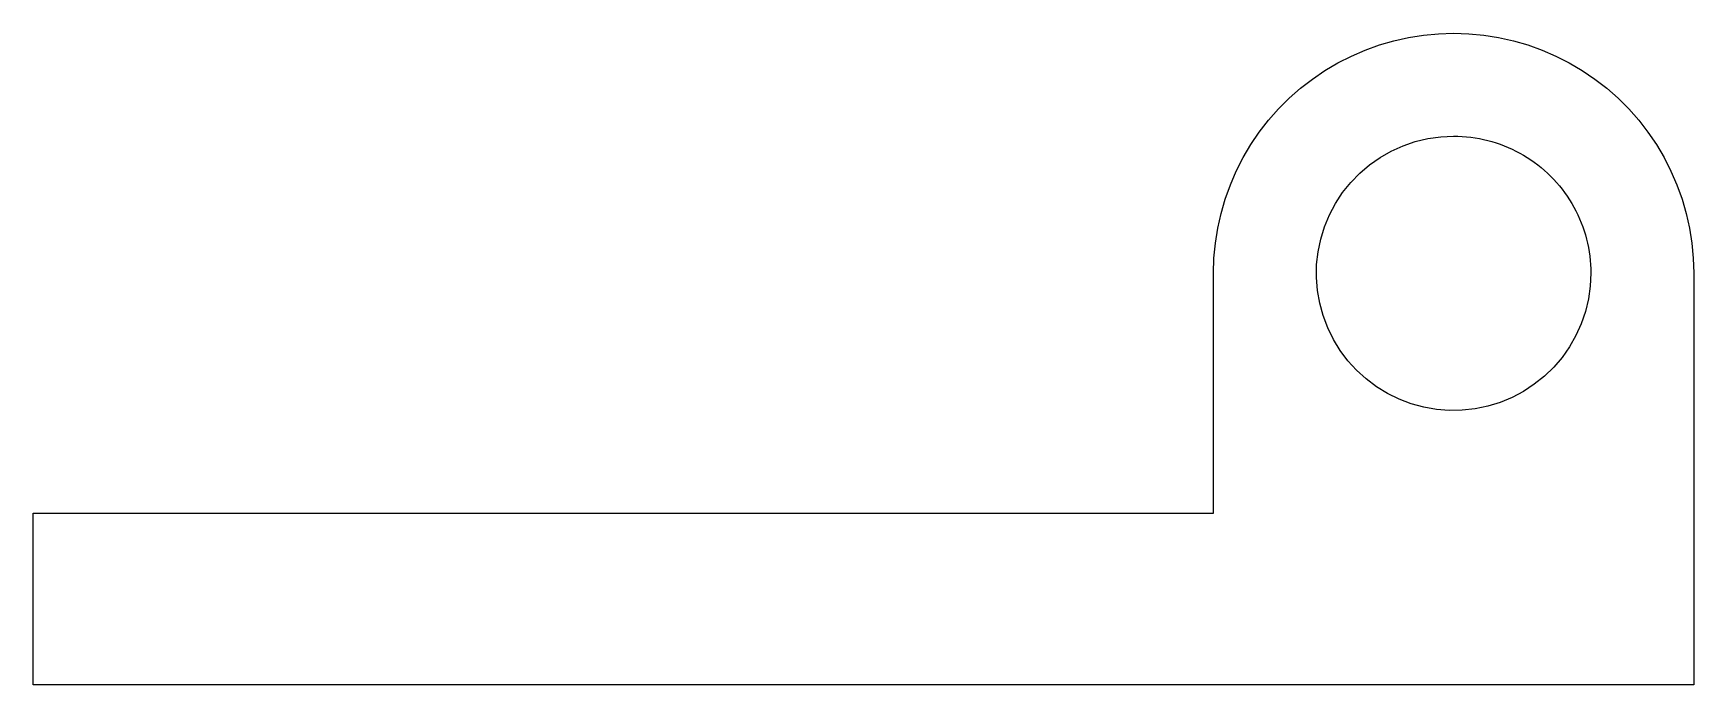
# Model space of a CAD drawing. Header units: metres. Extents: x -36.7 to 11.7, y 0 to 19.
import ezdxf

# ---------------------------------------------------------------- set-up
doc = ezdxf.new("R2010")
doc.units = ezdxf.units.M

msp = doc.modelspace()

# ---------------------------------------------------------------- linework, layer by layer
for points in [[(-2.3, 12), (-2.286, 12.44), (-2.245, 12.877), (-2.176, 13.312), (-2.08, 13.741), (-1.957, 14.163), (-1.808, 14.577), (-1.634, 14.98), (-1.434, 15.372), (-1.21, 15.751), (-0.963, 16.114), (-0.694, 16.462), (-0.403, 16.792), (-0.092, 17.103), (0.238, 17.394), (0.586, 17.663), (0.949, 17.91), (1.328, 18.134), (1.72, 18.334), (2.123, 18.508), (2.537, 18.657), (2.959, 18.78), (3.388, 18.876), (3.823, 18.945), (4.26, 18.986), (4.7, 19), (5.14, 18.986), (5.577, 18.945), (6.012, 18.876), (6.441, 18.78), (6.863, 18.657), (7.277, 18.508), (7.68, 18.334), (8.072, 18.134), (8.451, 17.91), (8.814, 17.663), (9.162, 17.394), (9.492, 17.103), (9.803, 16.792), (10.094, 16.462), (10.363, 16.114), (10.61, 15.751), (10.834, 15.372), (11.034, 14.98), (11.208, 14.577), (11.357, 14.163), (11.48, 13.741), (11.576, 13.312), (11.645, 12.877), (11.686, 12.44), (11.7, 12)], [(8.7, 12), (8.682, 11.624), (8.629, 11.25), (8.541, 10.884), (8.419, 10.528), (8.264, 10.184), (8.077, 9.857), (7.861, 9.548), (7.616, 9.262), (7.345, 9), (7.051, 8.764), (6.736, 8.557), (6.403, 8.381), (6.055, 8.236), (5.695, 8.126), (5.326, 8.049), (4.951, 8.008), (4.574, 8.002), (4.199, 8.032), (3.827, 8.096), (3.464, 8.196), (3.111, 8.329), (2.773, 8.495), (2.452, 8.692), (2.15, 8.918), (1.872, 9.172), (1.618, 9.45), (1.392, 9.752), (1.195, 10.073), (1.029, 10.411), (0.896, 10.764), (0.796, 11.127), (0.732, 11.499), (0.702, 11.874), (0.708, 12.251), (0.749, 12.626), (0.826, 12.995), (0.936, 13.355), (1.081, 13.703), (1.257, 14.036), (1.464, 14.351), (1.7, 14.645), (1.962, 14.916), (2.248, 15.161), (2.557, 15.377), (2.884, 15.564), (3.228, 15.719), (3.584, 15.841), (3.95, 15.929), (4.324, 15.982), (4.7, 16)], [(4.7, 16), (4.826, 15.998), (4.951, 15.992), (5.076, 15.982), (5.201, 15.968), (5.326, 15.951), (5.45, 15.929), (5.573, 15.904), (5.695, 15.874), (5.816, 15.841), (5.936, 15.804), (6.055, 15.764), (6.172, 15.719), (6.289, 15.671), (6.403, 15.619), (6.516, 15.564), (6.627, 15.505), (6.736, 15.443), (6.843, 15.377), (6.948, 15.308), (7.051, 15.236), (7.152, 15.161), (7.25, 15.082), (7.345, 15), (7.438, 14.916), (7.528, 14.828), (7.616, 14.738), (7.7, 14.645), (7.782, 14.55), (7.861, 14.452), (7.936, 14.351), (8.008, 14.248), (8.077, 14.143), (8.143, 14.036), (8.205, 13.927), (8.264, 13.816), (8.319, 13.703), (8.371, 13.589), (8.419, 13.472), (8.464, 13.355), (8.504, 13.236), (8.541, 13.116), (8.574, 12.995), (8.604, 12.873), (8.629, 12.75), (8.651, 12.626), (8.668, 12.501), (8.682, 12.376), (8.692, 12.251), (8.698, 12.126), (8.7, 12)], [(-2.3, 5), (-2.3, 5.14), (-2.3, 5.28), (-2.3, 5.42), (-2.3, 5.56), (-2.3, 5.7), (-2.3, 5.84), (-2.3, 5.98), (-2.3, 6.12), (-2.3, 6.26), (-2.3, 6.4), (-2.3, 6.54), (-2.3, 6.68), (-2.3, 6.82), (-2.3, 6.96), (-2.3, 7.1), (-2.3, 7.24), (-2.3, 7.38), (-2.3, 7.52), (-2.3, 7.66), (-2.3, 7.8), (-2.3, 7.94), (-2.3, 8.08), (-2.3, 8.22), (-2.3, 8.36), (-2.3, 8.5), (-2.3, 8.64), (-2.3, 8.78), (-2.3, 8.92), (-2.3, 9.06), (-2.3, 9.2), (-2.3, 9.34), (-2.3, 9.48), (-2.3, 9.62), (-2.3, 9.76), (-2.3, 9.9), (-2.3, 10.04), (-2.3, 10.18), (-2.3, 10.32), (-2.3, 10.46), (-2.3, 10.6), (-2.3, 10.74), (-2.3, 10.88), (-2.3, 11.02), (-2.3, 11.16), (-2.3, 11.3), (-2.3, 11.44), (-2.3, 11.58), (-2.3, 11.72), (-2.3, 11.86), (-2.3, 12)], [(-2.3, 5), (-2.3, 5.14), (-2.3, 5.28), (-2.3, 5.42), (-2.3, 5.56), (-2.3, 5.7), (-2.3, 5.84), (-2.3, 5.98), (-2.3, 6.12), (-2.3, 6.26), (-2.3, 6.4), (-2.3, 6.54), (-2.3, 6.68), (-2.3, 6.82), (-2.3, 6.96), (-2.3, 7.1), (-2.3, 7.24), (-2.3, 7.38), (-2.3, 7.52), (-2.3, 7.66), (-2.3, 7.8), (-2.3, 7.94), (-2.3, 8.08), (-2.3, 8.22), (-2.3, 8.36), (-2.3, 8.5), (-2.3, 8.64), (-2.3, 8.78), (-2.3, 8.92), (-2.3, 9.06), (-2.3, 9.2), (-2.3, 9.34), (-2.3, 9.48), (-2.3, 9.62), (-2.3, 9.76), (-2.3, 9.9), (-2.3, 10.04), (-2.3, 10.18), (-2.3, 10.32), (-2.3, 10.46), (-2.3, 10.6), (-2.3, 10.74), (-2.3, 10.88), (-2.3, 11.02), (-2.3, 11.16), (-2.3, 11.3), (-2.3, 11.44), (-2.3, 11.58), (-2.3, 11.72), (-2.3, 11.86), (-2.3, 12)], [(11.7, 12), (11.7, 11.76), (11.7, 11.52), (11.7, 11.28), (11.7, 11.04), (11.7, 10.8), (11.7, 10.56), (11.7, 10.32), (11.7, 10.08), (11.7, 9.84), (11.7, 9.6), (11.7, 9.36), (11.7, 9.12), (11.7, 8.88), (11.7, 8.64), (11.7, 8.4), (11.7, 8.16), (11.7, 7.92), (11.7, 7.68), (11.7, 7.44), (11.7, 7.2), (11.7, 6.96), (11.7, 6.72), (11.7, 6.48), (11.7, 6.24), (11.7, 6), (11.7, 5.76), (11.7, 5.52), (11.7, 5.28), (11.7, 5.04), (11.7, 4.8), (11.7, 4.56), (11.7, 4.32), (11.7, 4.08), (11.7, 3.84), (11.7, 3.6), (11.7, 3.36), (11.7, 3.12), (11.7, 2.88), (11.7, 2.64), (11.7, 2.4), (11.7, 2.16), (11.7, 1.92), (11.7, 1.68), (11.7, 1.44), (11.7, 1.2), (11.7, 0.96), (11.7, 0.72), (11.7, 0.48), (11.7, 0.24), (11.7, 0)], [(-36.7, 0), (-36.7, 0.1), (-36.7, 0.2), (-36.7, 0.3), (-36.7, 0.4), (-36.7, 0.5), (-36.7, 0.6), (-36.7, 0.7), (-36.7, 0.8), (-36.7, 0.9), (-36.7, 1), (-36.7, 1.1), (-36.7, 1.2), (-36.7, 1.3), (-36.7, 1.4), (-36.7, 1.5), (-36.7, 1.6), (-36.7, 1.7), (-36.7, 1.8), (-36.7, 1.9), (-36.7, 2), (-36.7, 2.1), (-36.7, 2.2), (-36.7, 2.3), (-36.7, 2.4), (-36.7, 2.5), (-36.7, 2.6), (-36.7, 2.7), (-36.7, 2.8), (-36.7, 2.9), (-36.7, 3), (-36.7, 3.1), (-36.7, 3.2), (-36.7, 3.3), (-36.7, 3.4), (-36.7, 3.5), (-36.7, 3.6), (-36.7, 3.7), (-36.7, 3.8), (-36.7, 3.9), (-36.7, 4), (-36.7, 4.1), (-36.7, 4.2), (-36.7, 4.3), (-36.7, 4.4), (-36.7, 4.5), (-36.7, 4.6), (-36.7, 4.7), (-36.7, 4.8), (-36.7, 4.9), (-36.7, 5)], [(-36.7, 5), (-36.012, 5), (-35.324, 5), (-34.636, 5), (-33.948, 5), (-33.26, 5), (-32.572, 5), (-31.884, 5), (-31.196, 5), (-30.508, 5), (-29.82, 5), (-29.132, 5), (-28.444, 5), (-27.756, 5), (-27.068, 5), (-26.38, 5), (-25.692, 5), (-25.004, 5), (-24.316, 5), (-23.628, 5), (-22.94, 5), (-22.252, 5), (-21.564, 5), (-20.876, 5), (-20.188, 5), (-19.5, 5), (-18.812, 5), (-18.124, 5), (-17.436, 5), (-16.748, 5), (-16.06, 5), (-15.372, 5), (-14.684, 5), (-13.996, 5), (-13.308, 5), (-12.62, 5), (-11.932, 5), (-11.244, 5), (-10.556, 5), (-9.868, 5), (-9.18, 5), (-8.492, 5), (-7.804, 5), (-7.116, 5), (-6.428, 5), (-5.74, 5), (-5.052, 5), (-4.364, 5), (-3.676, 5), (-2.988, 5), (-2.3, 5)], [(-20, 5), (-19.646, 5), (-19.292, 5), (-18.938, 5), (-18.584, 5), (-18.23, 5), (-17.876, 5), (-17.522, 5), (-17.168, 5), (-16.814, 5), (-16.46, 5), (-16.106, 5), (-15.752, 5), (-15.398, 5), (-15.044, 5), (-14.69, 5), (-14.336, 5), (-13.982, 5), (-13.628, 5), (-13.274, 5), (-12.92, 5), (-12.566, 5), (-12.212, 5), (-11.858, 5), (-11.504, 5), (-11.15, 5), (-10.796, 5), (-10.442, 5), (-10.088, 5), (-9.734, 5), (-9.38, 5), (-9.026, 5), (-8.672, 5), (-8.318, 5), (-7.964, 5), (-7.61, 5), (-7.256, 5), (-6.902, 5), (-6.548, 5), (-6.194, 5), (-5.84, 5), (-5.486, 5), (-5.132, 5), (-4.778, 5), (-4.424, 5), (-4.07, 5), (-3.716, 5), (-3.362, 5), (-3.008, 5), (-2.654, 5), (-2.3, 5)], [(11.7, 0), (10.732, 0), (9.764, 0), (8.796, 0), (7.828, 0), (6.86, 0), (5.892, 0), (4.924, 0), (3.956, 0), (2.988, 0), (2.02, 0), (1.052, 0), (0.084, 0), (-0.884, 0), (-1.852, 0), (-2.82, 0), (-3.788, 0), (-4.756, 0), (-5.724, 0), (-6.692, 0), (-7.66, 0), (-8.628, 0), (-9.596, 0), (-10.564, 0), (-11.532, 0), (-12.5, 0), (-13.468, 0), (-14.436, 0), (-15.404, 0), (-16.372, 0), (-17.34, 0), (-18.308, 0), (-19.276, 0), (-20.244, 0), (-21.212, 0), (-22.18, 0), (-23.148, 0), (-24.116, 0), (-25.084, 0), (-26.052, 0), (-27.02, 0), (-27.988, 0), (-28.956, 0), (-29.924, 0), (-30.892, 0), (-31.86, 0), (-32.828, 0), (-33.796, 0), (-34.764, 0), (-35.732, 0), (-36.7, 0)]]:
    msp.add_lwpolyline(points)

doc.saveas('drawing.dxf')
